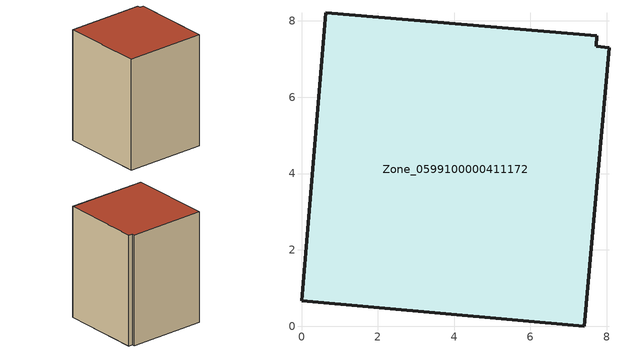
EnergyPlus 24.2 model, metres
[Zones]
Zone_0599100000411172
 floor ground (C_G): 0,0.67 0.63,8.21 7.75,7.61 7.72,7.34 8.06,7.3 7.41,0 z0
 wall outside (C_F): 0,0.67 7.41,0 8.06,7.3 7.72,7.34 7.75,7.61 0.63,8.21 0,0.67 z0:10.27
 roof outside (C_R): 0.63,8.21 0,0.67 7.41,0 8.06,7.3 7.72,7.34 7.75,7.61 z10.27
[BUILDING]
Pand.0599100000411172: North Axis=0; Terrain=City; Loads Convergence Tolerance Value=0.04; Temperature Convergence Tolerance Value=0.4; Solar Distribution=FullExterior; Maximum Number of Warmup Days=25; Minimum Number of Warmup Days=1
[Site:Location]
Rotterdam.The.Hague.AP_ZH_NLD Design_Conditions: Latitude=51.96; Longitude=4.45; Time Zone=1; Elevation=-4.5
[SITE:GROUNDTEMPERATURE:BUILDINGSURFACE]
18, 18, 18, 18, 18, 18, 18, 18, 18, 18, 18, 18
[MATERIAL] Thermal Absorptance=0.9; Solar Absorptance=0.7; Visible Absorptance=0.7
Name | Roughness | Thickness | Conductivity | Density | Specific Heat
G.TC.2006-2014 | MediumSmooth | 0.15 | 0.06 | 540 | 1210
F.TC.2006-2014 | Rough | 0.3 | 0.12 | 1920 | 840
R.TC.2006-2014 | MediumRough | 0.2 | 0.08 | 1500 | 1000
[CONSTRUCTION]
C_G: G.TC.2006-2014
C_F: F.TC.2006-2014
C_R: R.TC.2006-2014
[ZONE]
Zone_0599100000411172: Type=1; Multiplier=1; Ceiling Height=Autocalculate; Volume=Autocalculate; Floor Area=autocalculate; Part of Total Floor Area=Yes
[ZONEINFILTRATION:DESIGNFLOWRATE]
Infil_Zone_0599100000411172: Zone or ZoneList or Space or SpaceList=Zone_0599100000411172; Schedule=AlwaysOn; Design Flow Rate Calculation Method=Flow/Area; Flow Rate per Floor Area=0.0015; Constant Term Coefficient=1; Temperature Term Coefficient=0; Velocity Term Coefficient=0; Velocity Squared Term Coefficient=0
[HVACTEMPLATE:ZONE:IDEALLOADSAIRSYSTEM]
Zone_0599100000411172: Maximum Heating Supply Air Temperature=50; Minimum Cooling Supply Air Temperature=13; Maximum Heating Supply Air Humidity Ratio=0.0156; Minimum Cooling Supply Air Humidity Ratio=0.0077; Heating Limit=NoLimit; Cooling Limit=NoLimit; Dehumidification Control Type=ConstantSensibleHeatRatio; Cooling Sensible Heat Ratio=0.7; Dehumidification Setpoint=60; Humidification Control Type=None; Humidification Setpoint=30; Outdoor Air Method=None; Outdoor Air Flow Rate per Person=0.00944; Outdoor Air Flow Rate per Zone Floor Area=0; Outdoor Air Flow Rate per Zone=0; Demand Controlled Ventilation Type=None; Outdoor Air Economizer Type=NoEconomizer; Heat Recovery Type=None; Sensible Heat Recovery Effectiveness=0.7; Latent Heat Recovery Effectiveness=0.65
[ZONECONTROL:THERMOSTAT]
ThermostatControl_Zone_0599100000411172: Zone or ZoneList=Zone_0599100000411172; Control Type Schedule=DualSetpointControlType; Control 1=Thermostat_Zone_0599100000411172; Temperature Difference Between Cutout And Setpoint=0
[THERMOSTATSETPOINT:DUALSETPOINT]
Thermostat_Zone_0599100000411172: Heating Setpoint Temperature Schedule=HeatingSetpoint_Zone_0599100000411172; Cooling Setpoint Temperature Schedule=CoolingSetpoint_Zone_0599100000411172
[SCHEDULE:COMPACT]
HeatingSetpoint_Zone_0599100000411172: Through: 12/31, For: AllDays, Until: 24:00, 21
CoolingSetpoint_Zone_0599100000411172: Through: 12/31, For: AllDays, Until: 24:00, 24
DualSetpointControlType: Through: 12/31, For: AllDays, Until: 24:00, 4
AlwaysOn: Through: 12/31, For: AllDays, Until: 24:00, 1
